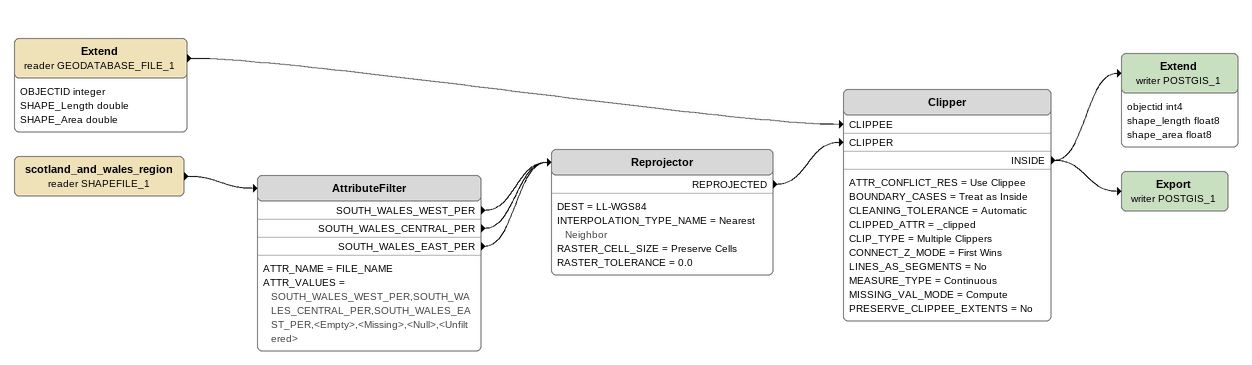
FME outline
scotland_and_wales_region (reader SHAPEFILE_1)
    -> AttributeFilter
AttributeFilter
    ATTR_NAME = FILE_NAME
    ATTR_VALUES = SOUTH_WALES_WEST_PER,SOUTH_WALES_CENTRAL_PER,SOUTH_WALES_EAST_PER,<Empty>,<Missing>,<Null>,<Unfiltered>
    SOUTH_WALES_WEST_PER -> Reprojector
    SOUTH_WALES_CENTRAL_PER -> Reprojector
    SOUTH_WALES_EAST_PER -> Reprojector
Reprojector
    DEST = LL-WGS84
    INTERPOLATION_TYPE_NAME = Nearest Neighbor
    RASTER_CELL_SIZE = Preserve Cells
    RASTER_TOLERANCE = 0.0
    REPROJECTED -> Clipper [CLIPPER]
Extend (reader GEODATABASE_FILE_1)
    attributes: OBJECTID integer, SHAPE_Length double, SHAPE_Area double
    -> Clipper [CLIPPEE]
Clipper
    ATTR_CONFLICT_RES = Use Clippee
    BOUNDARY_CASES = Treat as Inside
    CLEANING_TOLERANCE = Automatic
    CLIPPED_ATTR = _clipped
    CLIP_TYPE = Multiple Clippers
    CONNECT_Z_MODE = First Wins
    LINES_AS_SEGMENTS = No
    MEASURE_TYPE = Continuous
    MISSING_VAL_MODE = Compute
    PRESERVE_CLIPPEE_EXTENTS = No
    INSIDE -> Export (writer POSTGIS_1)
    INSIDE -> Extend (writer POSTGIS_1)
Extend (writer POSTGIS_1)
    attributes: objectid int4, shape_length float8, shape_area float8
Export (writer POSTGIS_1)
